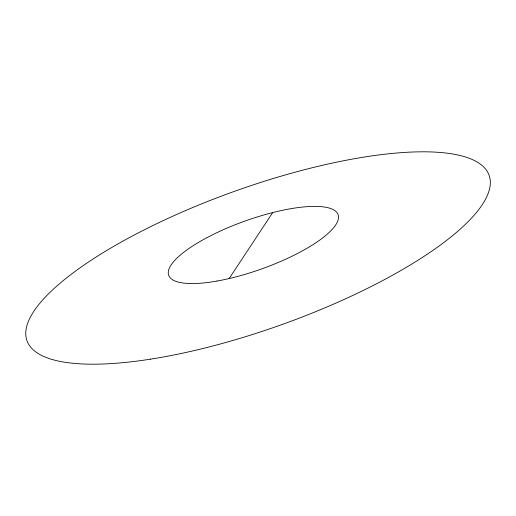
<?xml version="1.0" encoding="UTF-8"?>
<svg xmlns="http://www.w3.org/2000/svg" width="516" height="516" viewBox="0 0 516 516"><rect width="100%" height="100%" fill="white"/><g stroke="black" fill="none" stroke-linecap="round" stroke-linejoin="round"><path stroke-width="0.77" d="M229.175 278.537L272.674 212.586M150.595 359.149A245.41 70.711 -19.7 0 0 490.11 179.426A245.41 70.711 -19.7 0 0 133.438 235.431A245.41 70.711 -19.7 0 0 150.595 359.149M217.094 281.033A89.965 25.342 -19.7 0 0 338.219 215.056A89.965 25.342 -19.7 0 0 204.826 238.811A89.965 25.342 -19.7 0 0 217.094 281.033"/></g></svg>
